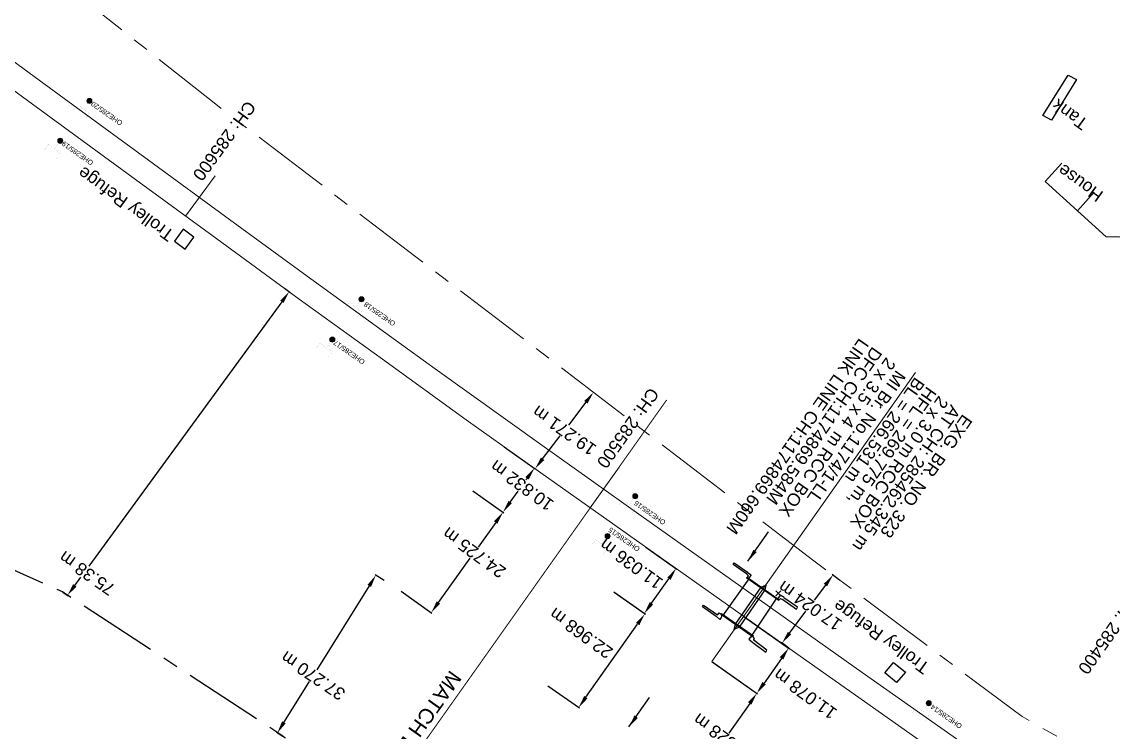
# Model space of a CAD drawing. Header units: metres. Extents: x 646303 to 662875, y 3366650 to 3378730.
# Drawn here: x 656360.6 to 656579.4, y 3371131.3 to 3371273.7 of the extents above; entities that cross this region are included whole.
import ezdxf
from ezdxf.enums import TextEntityAlignment as Align

# ---------------------------------------------------------------- set-up
doc = ezdxf.new("R2010")
doc.units = ezdxf.units.M
doc.header["$MEASUREMENT"] = 0
doc.header["$PDMODE"] = 3
doc.header["$PDSIZE"] = 0.5
doc.linetypes.add('CENTER', pattern=[50.8, 31.75, -6.35, 6.35, -6.35])
doc.linetypes.add('PHANTOM2', pattern=[1.25, 0.625, -0.125, 0.125, -0.125, 0.125, -0.125])
for name, color, linetype, lineweight in [('BOUNDARY DIMENTION', 10, 'Continuous', 0), ('BRIDGE DETAILS PLAN', 7, 'Continuous', 0), ('CANAL BOTTOM', 5, 'Continuous', 0), ('Existing Chainage', 7, 'Continuous', 0), ('Existing IR Track', 143, 'Continuous', 0), ('Existing Railway Boundary', 7, 'CENTER', 0), ('OHE MAST', 8, 'Continuous', 0), ('OHE MAST TEXT', 8, 'Continuous', 0)]:
    doc.layers.add(name, color=color, linetype=linetype, lineweight=lineweight)
for name, color, linetype in [('BRIDGE_PARAPET', 7, 'Continuous'), ('COMPOUND_WALL', 251, 'Continuous'), ('CULVERT_PARAPET', 7, 'Continuous'), ('DFCC Boundary', 6, 'CENTER'), ('Dimension', 10, 'Continuous'), ('MATCH LINE', 7, 'Continuous'), ('PIER_OR_ABUTMENT', 7, 'Continuous'), ('RESIDENTIAL_BL_SEMI', 251, 'Continuous'), ('SFL_SOFFIT_LVL', 251, 'Continuous'), ('SH.NOS', 251, 'Continuous'), ('Side Details', 251, 'Continuous'), ('SIGN_BOARD', 251, 'Continuous'), ('TANK', 251, 'Continuous'), ('TROLLEY_STAND', 7, 'Continuous'), ('WING_WALL', 7, 'Continuous')]:
    doc.layers.add(name, color=color, linetype=linetype)
doc.styles.add('CUT-FILL', font='cut-fill.shx', dxfattribs={"height": 2})
doc.styles.get("Standard").update_dxf_attribs({"font": 'arial.ttf'})
doc.styles.add('Style-Arial', font='arial.ttf')
doc.dimstyles.new('DIM', dxfattribs={"dimtxt": 2.5, "dimasz": 2.5, "dimexe": 0.18, "dimexo": 0.0625, "dimgap": 0.09, "dimtad": 0, "dimtih": 1, "dimtoh": 1, "dimdec": 3, "dimzin": 0, "dimdsep": 46, "dimtxsty": 'Standard', "dimcen": 0.09, "dimadec": 0, "dimazin": 0, "dimtfac": 1, "dimtdec": 3, "dimtofl": 0, "dimtmove": 0, "dimatfit": 3, "dimfxl": 1, "dimtolj": 1, "dimtzin": 0, "dimarcsym": 0})
doc.dimstyles.new('ISO-25', dxfattribs={"dimtxt": 2.5, "dimasz": 2.5, "dimexe": 1.25, "dimexo": 0.625, "dimtad": 1, "dimtxsty": 'Standard', "dimcen": 2.5, "dimadec": 0, "dimazin": 0, "dimtfac": 1, "dimtmove": 0, "dimatfit": 3, "dimfxl": 1, "dimarcsym": 0})

# ---------------------------------------------------------------- blocks, each defined once
blk = doc.blocks.new('TSB45')
at = {"layer": 'SH.NOS', "const_width": 0.0052}
blk.add_lwpolyline([(-0.02, 0.03), (0.02, 0.03), (0, 0.07)], close=True, dxfattribs=at)
at = {"layer": 'SH.NOS', "const_width": 0.00557}
blk.add_lwpolyline([(0, 0.03), (0, 0)], dxfattribs=at)
at = {"layer": 'SH.NOS', "style": 'CUT-FILL'}
blk.add_text('45', height=0.00787, dxfattribs=at).set_placement((-0.01, 0.04))
blk = doc.blocks.new('OHE MAST')
h = blk.add_hatch(color=256)
edge = h.paths.add_edge_path()
edge.add_arc((0, 0), 0.514, 0, 360)
at = {"const_width": 0.01, "flags": 128}
for points in [[(1.5, 3.5), (1.5, 2), (-1.5, 2), (-1.5, 3.5)], [(0, 2), (0, 0)]]:
    blk.add_lwpolyline(points, dxfattribs=at)
blk.add_circle((0, 0), 0.514)
blk = doc.blocks.new('*D1657')
at = {"layer": 'Defpoints', "color": 0, "transparency": 16777216}
for p in [(656479.29, 3371159.44), (656485.49, 3371155.06), (656466.03, 3371140.69)]:
    blk.add_point(p, dxfattribs=at)
at = {"layer": 'Dimension', "color": 0, "lineweight": -2, "transparency": 16777216}
for p, q in [((656479.34, 3371159.41), (656485.64, 3371154.96)), ((656473.68, 3371138.35), (656484.05, 3371153.02)), ((656466.08, 3371140.65), (656472.38, 3371136.2))]:
    blk.add_line(p, q, dxfattribs=at)
at = {"layer": 'Dimension', "color": 0, "transparency": 16777216}
for points in [[(656483.71, 3371153.26), (656484.39, 3371152.78), (656485.49, 3371155.06)], [(656473.34, 3371138.59), (656474.02, 3371138.11), (656472.23, 3371136.31)]]:
    blk.add_solid(points, dxfattribs=at)
at = {"layer": 'Dimension', "color": 0, "lineweight": 0, "transparency": 16777216, "insert": (656472.71, 3371151.19), "char_height": 2.5, "attachment_point": 5, "rotation": 144}
blk.add_mtext('\\A1;22.968 m', dxfattribs=at)
blk = doc.blocks.new('*D1658')
at = {"layer": 'Defpoints', "color": 0, "transparency": 16777216}
for p in [(656485.62, 3371168.49), (656491.76, 3371164.14), (656479.24, 3371159.48)]:
    blk.add_point(p, dxfattribs=at)
at = {"layer": 'Dimension', "color": 0, "lineweight": -2, "transparency": 16777216}
for p, q in [((656485.67, 3371168.45), (656491.9, 3371164.04)), ((656486.82, 3371157.18), (656490.31, 3371162.1)), ((656479.29, 3371159.45), (656485.53, 3371155.03))]:
    blk.add_line(p, q, dxfattribs=at)
at = {"layer": 'Dimension', "color": 0, "transparency": 16777216}
for points in [[(656489.97, 3371162.34), (656490.65, 3371161.86), (656491.76, 3371164.14)], [(656486.48, 3371157.42), (656487.16, 3371156.93), (656485.38, 3371155.13)]]:
    blk.add_solid(points, dxfattribs=at)
at = {"layer": 'Dimension', "color": 0, "lineweight": 0, "transparency": 16777216, "insert": (656482.76, 3371165.07), "char_height": 2.5, "attachment_point": 5, "rotation": 144}
blk.add_mtext('\\A1;11.036 m', dxfattribs=at)
blk = doc.blocks.new('*D1659')
at = {"layer": 'Defpoints', "color": 0, "transparency": 16777216}
for p in [(656450.97, 3371179.76), (656457.06, 3371175.41), (656436.58, 3371159.66)]:
    blk.add_point(p, dxfattribs=at)
at = {"layer": 'Dimension', "color": 0, "lineweight": -2, "transparency": 16777216}
for p, q in [((656451.02, 3371179.73), (656457.2, 3371175.31)), ((656455.6, 3371173.38), (656452.07, 3371168.44)), ((656444.12, 3371157.34), (656450.48, 3371166.21)), ((656436.64, 3371159.62), (656442.81, 3371155.2))]:
    blk.add_line(p, q, dxfattribs=at)
at = {"layer": 'Dimension', "color": 0, "transparency": 16777216}
for points in [[(656455.26, 3371173.62), (656455.94, 3371173.13), (656457.06, 3371175.41)], [(656443.78, 3371157.58), (656444.46, 3371157.09), (656442.67, 3371155.3)]]:
    blk.add_solid(points, dxfattribs=at)
at = {"layer": 'Dimension', "color": 0, "lineweight": 0, "transparency": 16777216, "insert": (656451.27, 3371167.33), "char_height": 2.5, "attachment_point": 5, "rotation": 144}
blk.add_mtext('\\A1;24.725 m', dxfattribs=at)
blk = doc.blocks.new('*D1660')
at = {"layer": 'Defpoints', "color": 0, "transparency": 16777216}
for p in [(656457.26, 3371188.58), (656463.34, 3371184.26), (656450.98, 3371179.76)]:
    blk.add_point(p, dxfattribs=at)
at = {"layer": 'Dimension', "color": 0, "lineweight": -2, "transparency": 16777216}
for p, q in [((656457.31, 3371188.55), (656463.49, 3371184.15)), ((656461.89, 3371182.22), (656461.66, 3371181.89)), ((656451.03, 3371179.72), (656457.21, 3371175.33)), ((656458.51, 3371177.47), (656460.07, 3371179.66))]:
    blk.add_line(p, q, dxfattribs=at)
at = {"layer": 'Dimension', "color": 0, "transparency": 16777216}
for points in [[(656461.55, 3371182.46), (656462.23, 3371181.98), (656463.34, 3371184.26)], [(656458.17, 3371177.71), (656458.85, 3371177.23), (656457.06, 3371175.43)]]:
    blk.add_solid(points, dxfattribs=at)
at = {"layer": 'Dimension', "color": 0, "lineweight": 0, "transparency": 16777216, "insert": (656460.86, 3371180.78), "char_height": 2.5, "attachment_point": 5, "rotation": 144}
blk.add_mtext('\\A1;10.832 m', dxfattribs=at)
blk = doc.blocks.new('*D1722')
at = {"layer": 'Defpoints', "color": 0, "linetype": 'ByBlock', "ltscale": 0.5, "transparency": 16777216}
for p in [(656523.2, 3371162.83), (656524.58, 3371161.79), (656514.38, 3371148.16)]:
    blk.add_point(p, dxfattribs=at)
at = {"layer": 'Existing Railway Boundary', "color": 0, "linetype": 'ByBlock', "lineweight": -2, "ltscale": 0.5, "transparency": 16777216}
for p, q in [((656524.53, 3371161.83), (656523.05, 3371162.94)), ((656521.7, 3371160.83), (656519.42, 3371157.78)), ((656514.5, 3371151.2), (656517.78, 3371155.59)), ((656514.33, 3371148.2), (656512.86, 3371149.3))]:
    blk.add_line(p, q, dxfattribs=at)
at = {"layer": 'Existing Railway Boundary', "color": 0, "linetype": 'ByBlock', "ltscale": 0.5, "transparency": 16777216}
for points in [[(656521.36, 3371161.08), (656522.03, 3371160.58), (656523.2, 3371162.83)], [(656514.17, 3371151.45), (656514.83, 3371150.95), (656513, 3371149.19)]]:
    blk.add_solid(points, dxfattribs=at)
at = {"layer": 'Existing Railway Boundary', "color": 0, "linetype": 'ByBlock', "ltscale": 0.5, "transparency": 16777216, "insert": (656518.6, 3371156.68), "char_height": 2.5, "attachment_point": 5, "rotation": 145}
blk.add_mtext('\\A1;17.024 m', dxfattribs=at)
blk = doc.blocks.new('*D1723')
at = {"layer": 'Defpoints', "color": 0, "linetype": 'ByBlock', "ltscale": 0.5, "transparency": 16777216}
for p in [(656475.19, 3371199.46), (656475.19, 3371199.46), (656463.49, 3371184.15)]:
    blk.add_point(p, dxfattribs=at)
at = {"layer": 'Existing Railway Boundary', "color": 0, "linetype": 'ByBlock', "lineweight": -2, "ltscale": 0.5, "transparency": 16777216}
for p, q in [((656475.24, 3371199.42), (656475.33, 3371199.35)), ((656473.67, 3371197.47), (656470.17, 3371192.89)), ((656465.01, 3371186.14), (656468.51, 3371190.72)), ((656463.54, 3371184.11), (656463.63, 3371184.04))]:
    blk.add_line(p, q, dxfattribs=at)
at = {"layer": 'Existing Railway Boundary', "color": 0, "linetype": 'ByBlock', "ltscale": 0.5, "transparency": 16777216}
for points in [[(656473.34, 3371197.73), (656474, 3371197.22), (656475.19, 3371199.46)], [(656464.67, 3371186.39), (656465.34, 3371185.88), (656463.49, 3371184.15)]]:
    blk.add_solid(points, dxfattribs=at)
at = {"layer": 'Existing Railway Boundary', "color": 0, "linetype": 'ByBlock', "ltscale": 0.5, "transparency": 16777216, "insert": (656469.34, 3371191.81), "char_height": 2.5, "attachment_point": 5, "rotation": 145}
blk.add_mtext('\\A1;19.271 m', dxfattribs=at)
blk = doc.blocks.new('*D1485')
at = {"layer": 'Defpoints', "color": 0, "transparency": 16777216}
for p in [(656505.3, 3371154.57), (656498.9, 3371145.52), (656507.94, 3371139.13)]:
    blk.add_point(p, dxfattribs=at)
at = {"layer": 'Dimension', "color": 0, "lineweight": -2, "transparency": 16777216}
for p, q in [((656505.35, 3371154.53), (656514.48, 3371148.07)), ((656498.95, 3371145.48), (656508.09, 3371139.03)), ((656512.89, 3371146.13), (656509.38, 3371141.17))]:
    blk.add_line(p, q, dxfattribs=at)
at = {"layer": 'Dimension', "color": 0, "transparency": 16777216}
for points in [[(656512.55, 3371146.37), (656513.23, 3371145.89), (656514.33, 3371148.17)], [(656509.04, 3371141.41), (656509.72, 3371140.93), (656507.94, 3371139.13)]]:
    blk.add_solid(points, dxfattribs=at)
at = {"layer": 'Dimension', "color": 0, "lineweight": 0, "transparency": 16777216, "insert": (656517.63, 3371139), "char_height": 2.5, "attachment_point": 5, "rotation": 144}
blk.add_mtext('\\A1;11.078 m', dxfattribs=at)
blk = doc.blocks.new('*D1486')
at = {"layer": 'Defpoints', "color": 0, "transparency": 16777216}
for p in [(656498.91, 3371145.51), (656507.95, 3371139.14), (656486.05, 3371127.26)]:
    blk.add_point(p, dxfattribs=at)
at = {"layer": 'Dimension', "color": 0, "lineweight": -2, "transparency": 16777216}
for p, q in [((656498.96, 3371145.47), (656508.1, 3371139.04)), ((656506.51, 3371137.1), (656502.32, 3371131.15)), ((656486.1, 3371127.22), (656495.24, 3371120.79)), ((656496.53, 3371122.93), (656500.75, 3371128.92))]:
    blk.add_line(p, q, dxfattribs=at)
at = {"layer": 'Dimension', "color": 0, "transparency": 16777216}
for points in [[(656506.17, 3371137.34), (656506.85, 3371136.86), (656507.95, 3371139.14)], [(656496.19, 3371123.17), (656496.87, 3371122.69), (656495.09, 3371120.89)]]:
    blk.add_solid(points, dxfattribs=at)
at = {"layer": 'Dimension', "color": 0, "lineweight": 0, "transparency": 16777216, "insert": (656501.53, 3371130.03), "char_height": 2.5, "attachment_point": 5, "rotation": 144}
blk.add_mtext('\\A1;22.328 m', dxfattribs=at)
blk = doc.blocks.new('*D1461')
at = {"layer": 'BOUNDARY DIMENTION', "color": 0, "lineweight": -2, "transparency": 16777216}
for p, q in [((662244.85, 3367095.44), (662244.16, 3367095.87)), ((662242.98, 3367093.66), (662239.54, 3367088.19)), ((662233.82, 3367079.1), (662238.08, 3367085.88)), ((662233.03, 3367076.64), (662232.33, 3367077.07))]:
    blk.add_line(p, q, dxfattribs=at)
at = {"layer": 'BOUNDARY DIMENTION', "color": 0, "transparency": 16777216}
for points in [[(662242.62, 3367093.88), (662243.33, 3367093.44), (662244.31, 3367095.78)], [(662233.46, 3367079.32), (662234.17, 3367078.87), (662232.49, 3367076.98)]]:
    blk.add_solid(points, dxfattribs=at)
at = {"layer": 'Defpoints', "color": 0, "linetype": 'Continuous', "ltscale": 0.5, "transparency": 16777216}
for p in [(647418.1, 3377902.15), (647420.31, 3377900.52), (647398.68, 3377871.33)]:
    blk.add_point(p, dxfattribs=at)
at = {"layer": 'Defpoints', "color": 0, "transparency": 16777216}
for p in [(662244.31, 3367095.78), (662244.9, 3367095.41), (662233.08, 3367076.61)]:
    blk.add_point(p, dxfattribs=at)
at = {"layer": 'DFCC Boundary', "color": 0, "linetype": 'Continuous', "lineweight": -2, "ltscale": 0.5, "transparency": 16777216}
for p, q in [((647420.26, 3377900.55), (647417.96, 3377902.26)), ((647416.61, 3377900.14), (647413.17, 3377895.5)), ((647397.96, 3377874.97), (647411.54, 3377893.3)), ((647398.63, 3377871.36), (647396.32, 3377873.07))]:
    blk.add_line(p, q, dxfattribs=at)
at = {"layer": 'DFCC Boundary', "color": 0, "linetype": 'Continuous', "ltscale": 0.5, "transparency": 16777216}
for points in [[(647416.28, 3377900.39), (647416.95, 3377899.9), (647418.1, 3377902.15)], [(647397.62, 3377875.22), (647398.29, 3377874.72), (647396.47, 3377872.96)]]:
    blk.add_solid(points, dxfattribs=at)
at = {"layer": 'BOUNDARY DIMENTION', "color": 0, "transparency": 16777216, "insert": (662238.81, 3367087.03), "char_height": 2.5, "attachment_point": 5, "rotation": 145}
blk.add_mtext('\\A1;22.208 m', dxfattribs=at)
at = {"layer": 'DFCC Boundary', "color": 0, "linetype": 'Continuous', "ltscale": 0.5, "transparency": 16777216, "insert": (647412.36, 3377894.4), "char_height": 2.5, "attachment_point": 5, "rotation": 145}
blk.add_mtext('\\A1;36.332 m', dxfattribs=at)
blk = doc.blocks.new('*D1462')
at = {"layer": 'BOUNDARY DIMENTION', "color": 0, "lineweight": -2, "transparency": 16777216}
for p, q in [((662551.8, 3366887.49), (662550.44, 3366888.48)), ((662549.11, 3366886.35), (662541.43, 3366875.79)), ((662534.84, 3366866.73), (662539.82, 3366873.58)), ((662534.58, 3366863.83), (662533.22, 3366864.82))]:
    blk.add_line(p, q, dxfattribs=at)
at = {"layer": 'BOUNDARY DIMENTION', "color": 0, "transparency": 16777216}
for points in [[(662548.78, 3366886.6), (662549.45, 3366886.11), (662550.58, 3366888.38)], [(662534.5, 3366866.98), (662535.18, 3366866.49), (662533.37, 3366864.71)]]:
    blk.add_solid(points, dxfattribs=at)
at = {"layer": 'Defpoints', "color": 0, "linetype": 'Continuous', "ltscale": 0.5, "transparency": 16777216}
for p in [(647247.45, 3378028.49), (647249.19, 3378027.21), (647225.93, 3377999.21)]:
    blk.add_point(p, dxfattribs=at)
at = {"layer": 'Defpoints', "color": 0, "transparency": 16777216}
for p in [(662551.85, 3366887.45), (662533.37, 3366864.71), (662534.63, 3366863.79)]:
    blk.add_point(p, dxfattribs=at)
at = {"layer": 'DFCC Boundary', "color": 0, "linetype": 'Continuous', "lineweight": -2, "ltscale": 0.5, "transparency": 16777216}
for p, q in [((647247.5, 3378028.45), (647249.34, 3378027.1)), ((647247.71, 3378025.19), (647242.02, 3378017.45)), ((647229.16, 3377999.94), (647240.4, 3378015.24)), ((647225.98, 3377999.17), (647227.82, 3377997.82))]:
    blk.add_line(p, q, dxfattribs=at)
at = {"layer": 'DFCC Boundary', "color": 0, "linetype": 'Continuous', "ltscale": 0.5, "transparency": 16777216}
for points in [[(647247.37, 3378025.44), (647248.05, 3378024.94), (647249.19, 3378027.21)], [(647228.82, 3378000.19), (647229.49, 3377999.7), (647227.68, 3377997.93)]]:
    blk.add_solid(points, dxfattribs=at)
at = {"layer": 'BOUNDARY DIMENTION', "color": 0, "transparency": 16777216, "insert": (662540.62, 3366874.68), "char_height": 2.5, "attachment_point": 5, "rotation": 145}
blk.add_mtext('\\A1;29.264 m', dxfattribs=at)
at = {"layer": 'DFCC Boundary', "color": 0, "linetype": 'Continuous', "ltscale": 0.5, "transparency": 16777216, "insert": (647241.21, 3378016.35), "char_height": 2.5, "attachment_point": 5, "rotation": 145}
blk.add_mtext('\\A1;36.332 m', dxfattribs=at)
blk = doc.blocks.new('*D1463')
at = {"layer": 'BOUNDARY DIMENTION', "color": 0, "lineweight": -2, "transparency": 16777216}
for p, q in [((662172.51, 3367140.93), (662173.68, 3367140.19)), ((662172.2, 3367138.17), (662169.01, 3367133.1)), ((662164.89, 3367126.55), (662167.55, 3367130.78)), ((662162.55, 3367125.07), (662163.71, 3367124.34))]:
    blk.add_line(p, q, dxfattribs=at)
at = {"layer": 'BOUNDARY DIMENTION', "color": 0, "transparency": 16777216}
for points in [[(662171.85, 3367138.39), (662172.55, 3367137.95), (662173.53, 3367140.29)], [(662164.54, 3367126.77), (662165.24, 3367126.33), (662163.56, 3367124.44)]]:
    blk.add_solid(points, dxfattribs=at)
at = {"layer": 'Defpoints', "color": 0, "linetype": 'Continuous', "ltscale": 0.5, "transparency": 16777216}
for p in [(647211.24, 3378055.28), (647211.52, 3378055.08), (647189.88, 3378025.9)]:
    blk.add_point(p, dxfattribs=at)
at = {"layer": 'Defpoints', "color": 0, "transparency": 16777216}
for p in [(662172.46, 3367140.96), (662173.53, 3367140.29), (662162.49, 3367125.11)]:
    blk.add_point(p, dxfattribs=at)
at = {"layer": 'DFCC Boundary', "color": 0, "linetype": 'Continuous', "lineweight": -2, "ltscale": 0.5, "transparency": 16777216}
for p, q in [((647211.47, 3378055.12), (647211.1, 3378055.39)), ((647209.75, 3378053.28), (647208.18, 3378051.16)), ((647191.09, 3378028.11), (647206.55, 3378048.96)), ((647189.83, 3378025.93), (647189.46, 3378026.21))]:
    blk.add_line(p, q, dxfattribs=at)
at = {"layer": 'DFCC Boundary', "color": 0, "linetype": 'Continuous', "ltscale": 0.5, "transparency": 16777216}
for points in [[(647209.42, 3378053.52), (647210.09, 3378053.03), (647211.24, 3378055.28)], [(647190.76, 3378028.36), (647191.43, 3378027.86), (647189.6, 3378026.1)]]:
    blk.add_solid(points, dxfattribs=at)
at = {"layer": 'BOUNDARY DIMENTION', "color": 0, "transparency": 16777216, "insert": (662168.28, 3367131.94), "char_height": 2.5, "attachment_point": 5, "rotation": 145}
blk.add_mtext('\\A1;18.726 m', dxfattribs=at)
at = {"layer": 'DFCC Boundary', "color": 0, "linetype": 'Continuous', "ltscale": 0.5, "transparency": 16777216, "insert": (647207.37, 3378050.06), "char_height": 2.5, "attachment_point": 5, "rotation": 145}
blk.add_mtext('\\A1;36.332 m', dxfattribs=at)
blk = doc.blocks.new('*D1521')
at = {"layer": 'BOUNDARY DIMENTION', "color": 0, "lineweight": -2, "transparency": 16777216}
for p, q in [((656433.23, 3371161.74), (656431.42, 3371162.88)), ((656430.24, 3371160.66), (656419.71, 3371143.81)), ((656413.14, 3371133.3), (656418.26, 3371141.49)), ((656413.48, 3371130.14), (656411.66, 3371131.27))]:
    blk.add_line(p, q, dxfattribs=at)
at = {"layer": 'BOUNDARY DIMENTION', "color": 0, "transparency": 16777216}
for points in [[(656429.89, 3371160.88), (656430.6, 3371160.44), (656431.57, 3371162.78)], [(656412.79, 3371133.52), (656413.49, 3371133.08), (656411.82, 3371131.18)]]:
    blk.add_solid(points, dxfattribs=at)
at = {"layer": 'Defpoints', "color": 0, "transparency": 16777216}
for p in [(656431.57, 3371162.78), (656433.28, 3371161.71), (656413.53, 3371130.11)]:
    blk.add_point(p, dxfattribs=at)
at = {"layer": 'BOUNDARY DIMENTION', "color": 0, "transparency": 16777216, "insert": (656418.98, 3371142.65), "char_height": 2.5, "attachment_point": 5, "rotation": 146}
blk.add_mtext('\\A1;37.270 m', dxfattribs=at)
blk = doc.blocks.new('*D1777')
at = {"layer": 'Defpoints', "color": 0, "linetype": 'Continuous', "ltscale": 0.5, "transparency": 16777216}
for p in [(656413.21, 3371220.36), (656414.2, 3371219.64), (656368.78, 3371159.47)]:
    blk.add_point(p, dxfattribs=at)
at = {"layer": 'DFCC Boundary', "color": 0, "linetype": 'Continuous', "lineweight": -2, "ltscale": 0.5, "transparency": 16777216}
for p, q in [((656413.26, 3371220.32), (656414.34, 3371219.53)), ((656412.72, 3371217.62), (656374.03, 3371164.6)), ((656371.24, 3371160.77), (656372.42, 3371162.39)), ((656368.83, 3371159.43), (656369.91, 3371158.64))]:
    blk.add_line(p, q, dxfattribs=at)
at = {"layer": 'DFCC Boundary', "color": 0, "linetype": 'Continuous', "ltscale": 0.5, "transparency": 16777216}
for points in [[(656412.39, 3371217.87), (656413.06, 3371217.38), (656414.2, 3371219.64)], [(656370.9, 3371161.01), (656371.57, 3371160.52), (656369.76, 3371158.75)]]:
    blk.add_solid(points, dxfattribs=at)
at = {"layer": 'DFCC Boundary', "color": 0, "linetype": 'Continuous', "ltscale": 0.5, "transparency": 16777216, "insert": (656373.67, 3371163.19), "char_height": 2.5, "attachment_point": 5, "rotation": 145}
blk.add_mtext('\\A1;75.38 m', dxfattribs=at)

msp = doc.modelspace()

# ---------------------------------------------------------------- linework, layer by layer
msp.add_point((656512.2534, 3371159.1482, 267.505))
at = {"layer": 'BRIDGE DETAILS PLAN', "color": 7, "linetype": 'Continuous', "lineweight": 0, "flags": 128}
msp.add_lwpolyline([(656539.749, 3371203.4553), (656498.9133, 3371145.5108)], dxfattribs=at)
at = {"layer": 'BRIDGE_PARAPET', "linetype": 'Continuous'}
msp.add_polyline3d([(656507.223, 3371150.466, 270.327), (656507.269, 3371150.559, 270.327), (656500.872, 3371155.087, 270.336), (656500.826, 3371154.994, 270.336)], close=True, dxfattribs=at)
at = {"layer": 'COMPOUND_WALL', "linetype": 'Continuous'}
msp.add_polyline3d([(656586.812, 3371234.037, 268.028), (656585.071, 3371232.615, 268.051), (656583.398, 3371230.487, 268.051), (656577.982, 3371230.662, 267.841), (656572.19, 3371235.85, 267.84)], dxfattribs=at)
at = {"layer": 'CULVERT_PARAPET', "linetype": 'Continuous'}
msp.add_polyline3d([(656512.336, 3371157.707, 270.304), (656505.938, 3371162.226, 270.316), (656506.02, 3371162.382, 270.316), (656512.418, 3371157.863, 270.316)], close=True, dxfattribs=at)
at = {"layer": 'DFCC Boundary', "ltscale": 0.5, "flags": 128}
msp.add_lwpolyline([(662565.6431, 3366842.0459), (662548.217, 3366854.2838), (662532.9064, 3366864.9999), (662517.5595, 3366875.7415), (662503.9915, 3366885.2805), (662490.4749, 3366894.7833), (662474.3945, 3366906.0736), (662458.24, 3366917.4159), (662441.4584, 3366929.1606), (662424.5366, 3366941.0035), (662407.7649, 3366952.7786), (662401.9048, 3366956.8928), (662320.9687, 3367015.5234), (662173.0911, 3367118.297), (662018.0169, 3367217.942), (662022.9408, 3367225.2355), (661945.6773, 3367280.5926), (661744.5178, 3367412.7853), (661728.4159, 3367389.8783), (661409.5023, 3367613.7762), (661431.3001, 3367645.1669), (661427.7408, 3367647.6718), (661418.8583, 3367653.9104), (661409.9095, 3367660.1956), (661395.2505, 3367670.5394), (661384.8196, 3367677.9127), (661375.1078, 3367684.7268), (661367.5374, 3367690.0517), (661358.0886, 3367696.6907), (661348.6239, 3367703.3322), (661344.5162, 3367706.2202), (661344.9668, 3367706.8618), (661335.3627, 3367713.6144), (661327.3851, 3367719.2077), (661318.2791, 3367725.5812), (661309.8813, 3367731.4842), (661284.4315, 3367749.4044), (661267.3402, 3367761.4491), (661243.4783, 3367778.4888), (661216.7453, 3367741.0546), (661213.241, 3367743.5572), (661195.5836, 3367756.6071), (661177.9702, 3367769.626), (661156.4467, 3367785.8356), (661148.0607, 3367792.1995), (661133.6905, 3367803.0041), (661119.5191, 3367813.6733), (661105.6946, 3367823.9215), (661093.9054, 3367832.6241), (661077.5228, 3367844.5054), (661061.2799, 3367856.285), (661045.32, 3367867.5775), (661029.0726, 3367879.0734), (661013.2584, 3367890.1762), (660997.2782, 3367901.3956), (660980.9788, 3367912.8451), (660964.6327, 3367924.3276), (660947.3461, 3367936.4864), (660930.1333, 3367948.5934), (660912.5707, 3367960.9093), (660894.9306, 3367973.2796), (660877.6422, 3367985.4277), (660860.2634, 3367997.6393), (660842.9781, 3368009.8166), (660825.4983, 3368022.131), (660811.339, 3368032.2028), (660797.4119, 3368042.1094), (660782.5128, 3368052.5993), (660767.4808, 3368063.1827), (660751.0012, 3368074.7254), (660734.3125, 3368086.4147), (660719.3275, 3368096.9585), (660704.3795, 3368107.4761), (660688.7093, 3368118.477), (660672.9397, 3368129.5475), (660655.797, 3368141.5941), (660638.5652, 3368153.7032), (660622.8618, 3368164.7374), (660607.1396, 3368175.7847), (660591.9852, 3368186.3839), (660576.7315, 3368197.0526), (660560.3095, 3368208.6108), (660544.116, 3368220.0082), (660528.3397, 3368231.0748), (660512.5414, 3368242.1568), (660497.4509, 3368252.7533), (660482.4222, 3368263.3065), (660466.968, 3368274.1704), (660451.6169, 3368284.9618), (660435.5277, 3368296.2674), (660419.4587, 3368307.5588), (660403.2343, 3368318.9753), (660387.0692, 3368330.3501), (660371.9016, 3368340.9863), (660362.0092, 3368347.9233), (660341.7308, 3368362.192), (660326.8725, 3368372.6492), (660312.0627, 3368383.0453), (660297.0115, 3368393.6109), (660281.2321, 3368404.7091), (660265.4328, 3368415.8212), (660253.8818, 3368423.9326), (660242.0763, 3368432.2231), (660226.6332, 3368443.1155), (660211.0272, 3368454.1226), (660195.2302, 3368465.2236), (660179.3654, 3368476.3723), (660162.5154, 3368488.1794), (660145.4635, 3368500.1281), (660129.3603, 3368511.4565), (660113.1961, 3368522.8278), (660097.2382, 3368534.0507), (660081.2523, 3368545.2932), (660064.458, 3368557.1251), (660047.7677, 3368568.8837), (660032.4691, 3368579.6352), (660017.2758, 3368590.3126), (660000.1632, 3368602.3052), (659983.0731, 3368614.282), (659967.2319, 3368625.4031), (659951.3427, 3368636.5582), (659932.0647, 3368650.1756), (659913.1258, 3368663.5536), (659898.2493, 3368674.0163), (659881.7667, 3368685.6055), (659866.0047, 3368696.7435), (659850.3373, 3368707.8146), (659834.6333, 3368718.8575), (659818.6461, 3368730.0995), (659804.3398, 3368740.181), (659789.9481, 3368750.3227), (659772.9194, 3368762.3136), (659755.8766, 3368774.3145), (659741.0752, 3368784.7603), (659726.3396, 3368795.1596), (659712.011, 3368805.2432), (659697.6029, 3368815.3827), (659684.3535, 3368824.7302), (659671.1528, 3368834.0432), (659654.2885, 3368845.8933), (659636.8714, 3368858.1319), (659622.1467, 3368868.7872), (659608.2832, 3368878.8192), (659592.7424, 3368889.7844), (659576.9096, 3368900.9551), (659562.5868, 3368911.0537), (659553.5917, 3368917.3959), (659534.7433, 3368930.6917), (659521.2685, 3368940.2021), (659508.0292, 3368949.5538), (659494.8098, 3368958.8914), (659481.3273, 3368968.4018), (659467.9498, 3368977.8382), (659454.4923, 3368987.2582), (659440.7837, 3368996.854), (659425.5597, 3369007.614), (659410.0492, 3369018.5753), (659397.5675, 3369027.3641), (659384.5623, 3369036.5214), (659370.5054, 3369046.4276), (659356.4132, 3369056.3585), (659342.3201, 3369066.3092), (659331.8447, 3369073.7055), (659314.7098, 3369085.825), (659301.2296, 3369095.3614), (659287.1805, 3369105.2924), (659273.0852, 3369115.2561), (659259.8762, 3369124.5882), (659246.575, 3369133.9855), (659233.3676, 3369143.319), (659220.1207, 3369152.6803), (659206.3404, 3369162.3938), (659192.4106, 3369172.2127), (659178.3672, 3369182.1367), (659164.3785, 3369192.022), (659162.9385, 3369193.0388), (659183.6795, 3369222.4635), (659172.119, 3369230.6258), (659159.1298, 3369239.7969), (659148.6068, 3369247.2055), (659138.0069, 3369254.6684), (659119.1994, 3369267.9214), (659100.365, 3369281.1933), (659085.533, 3369291.6533), (659070.676, 3369302.1309), (659061.4534, 3369308.6334), (659052.1019, 3369315.2268), (659038.8969, 3369324.5617), (659025.7603, 3369333.8483), (659012.2746, 3369343.3047), (659000.2935, 3369351.7058), (658985.7542, 3369361.9126), (658972.701, 3369371.0824), (658959.9309, 3369380.1093), (658947.2513, 3369389.0721), (658932.3759, 3369399.5827), (658921.8345, 3369407.031), (658905.9406, 3369418.2511), (658894.3687, 3369426.4196), (658881.1048, 3369435.7663), (658867.8714, 3369445.0915), (658853.3089, 3369455.3761), (658838.9326, 3369465.5292), (658823.5657, 3369476.1988), (658807.8953, 3369487.0791), (658792.9935, 3369497.6726), (658789.1301, 3369500.4191), (658764.5252, 3369517.7675), (658750.6615, 3369527.5465), (658735.8772, 3369537.9899), (658721.0329, 3369548.4756), (658706.8044, 3369558.4963), (658692.4812, 3369568.5836), (658679.0099, 3369578.0951), (658665.5152, 3369587.6232), (658651.2818, 3369597.6569), (658636.9905, 3369607.7316), (658622.1701, 3369618.1873), (658607.4224, 3369628.5918), (658593.6263, 3369638.3112), (658579.8399, 3369648.0238), (658566.1309, 3369657.6871), (658552.3621, 3369667.3926), (658537.8692, 3369677.626), (658523.3279, 3369687.8934), (658509.6438, 3369697.5459), (658495.8531, 3369707.2734), (658481.9269, 3369717.1048), (658467.9459, 3369726.9748), (658454.4251, 3369736.5125), (658440.9599, 3369746.011), (658427.1565, 3369755.7285), (658413.3787, 3369765.428), (658398.646, 3369775.8103), (658383.9067, 3369786.1972), (658371.4552, 3369794.9743), (658359.0483, 3369803.72), (658345.546, 3369813.2195), (658332.0048, 3369822.7464), (658318.5168, 3369832.2514), (658305.0219, 3369841.7615), (658291.2617, 3369851.4373), (658277.4987, 3369861.115), (658264.1625, 3369870.4871), (658250.7424, 3369879.918), (658237.5823, 3369889.1736), (658224.3865, 3369898.4543), (658209.4318, 3369909.0033), (658194.5636, 3369919.4914), (658180.151, 3369929.6325), (658165.7287, 3369939.7804), (658156.9292, 3369945.9856), (658133.9487, 3369962.1448), (658109.9616, 3369979.0407), (658086.1386, 3369995.8212), (658069.4823, 3370007.553), (658052.6981, 3370019.3752), (658033.9581, 3370032.6043), (658015.0826, 3370045.9289), (657994.939, 3370060.1316), (657974.6985, 3370074.4026), (657960.2252, 3370084.5842), (657945.643, 3370094.8424), (657928.629, 3370106.7917), (657911.5911, 3370118.7415), (657890.9691, 3370133.2895), (657870.7134, 3370147.5792), (657850.3966, 3370161.8284), (657830.1146, 3370176.0529), (657812.1714, 3370188.7253), (657794.2418, 3370201.388), (657775.9501, 3370214.2546), (657757.6685, 3370227.1142), (657736.4935, 3370242.019), (657715.8063, 3370256.5806), (657697.09, 3370269.7238), (657676.8418, 3370283.9453), (657670.0518, 3370288.7482), (657661.5164, 3370294.7857), (657642.367, 3370308.2307), (657623.1765, 3370321.7045), (657605.0199, 3370334.4839), (657586.8248, 3370347.2905), (657568.2781, 3370360.3555), (657549.69, 3370373.4497), (657534.1551, 3370384.3835), (657518.595, 3370395.335), (657503.5822, 3370405.9238), (657488.6113, 3370416.483), (657477.4694, 3370424.3177), (657456.7199, 3370394.899), (657452.1854, 3370398.0875), (657436.4649, 3370409.1418), (657420.2829, 3370420.542), (657404.1975, 3370431.8742), (657387.5582, 3370443.5761), (657370.8643, 3370455.3165), (657356.3586, 3370465.5498), (657342.0257, 3370475.6612), (657334.1018, 3370481.2282), (657342.1648, 3370492.6732), (657327.3432, 3370503.0861), (657304.5869, 3370519.0736), (657286.4992, 3370531.7939), (657268.5013, 3370544.451), (657251.4778, 3370556.4153), (657234.5183, 3370568.3346), (657219.7856, 3370578.7204), (657205.1604, 3370589.0304), (657189.9505, 3370599.7163), (657174.7446, 3370610.3994), (657157.229, 3370622.7139), (657139.8436, 3370634.9368), (657122.2775, 3370647.282), (657104.8724, 3370659.514), (657088.6726, 3370670.9041), (657072.3463, 3370682.3832), (657052.4463, 3370696.3561), (657032.2468, 3370710.5392), (657017.2111, 3370721.1335), (657002.3465, 3370731.6074), (656985.5169, 3370743.3847), (656968.6279, 3370755.2036), (656952.6202, 3370766.4469), (656936.5129, 3370777.7603), (656917.7376, 3370790.961), (656898.7021, 3370804.3447), (656880.5471, 3370817.1216), (656862.3859, 3370829.9029), (656845.3825, 3370841.8619), (656828.6857, 3370853.6052), (656810.2968, 3370866.5434), (656792.0928, 3370879.3517), (656770.106, 3370894.8035), (656748.097, 3370910.271), (656728.4902, 3370924.0664), (656709.0221, 3370937.7643), (656692.8289, 3370949.1481), (656676.4723, 3370960.6469), (656657.4402, 3370974.0598), (656638.281, 3370987.5622), (656621.3401, 3370999.4861), (656604.5392, 3371011.3113), (656585.7485, 3371024.5046), (656566.9099, 3371037.7317), (656537.298, 3371058.585), (656532.701, 3371052.0376), (656368.7794, 3371159.4659), (656280.7288, 3371198.5806), (656189.7218, 3371230.5142), (656096.9021, 3371265.9123), (656004.8733, 3371310.8246), (655917.3616, 3371369.3401), (655838.0052, 3371438.656), (655768.8371, 3371518.5854), (655712.6719, 3371608.6179), (655647.9895, 3371736.3311)], dxfattribs=at)
at = {"layer": 'Existing Chainage', "color": 0, "linetype": 'Continuous', "lineweight": 13, "flags": 128}
for points in [[(656399.3297, 3371242.8668), (656393.4352, 3371234.7887)], [(656480.3366, 3371184.4795), (656474.5581, 3371176.318)]]:
    msp.add_lwpolyline(points, dxfattribs=at)
at = {"layer": 'Existing IR Track', "flags": 128}
for points in [[(656352.6935, 3371270.3203), (656369.09, 3371258.3463), (656385.9785, 3371246.0134), (656402.2558, 3371234.1087), (656418.524, 3371222.2105), (656435.4888, 3371209.9214), (656443.4607, 3371204.1477), (656464.8674, 3371188.9025), (656484.7718, 3371174.7324), (656504.7408, 3371160.5167), (656516.8987, 3371151.9176), (656529.0485, 3371143.3242), (656549.0707, 3371129.2166), (656569.3043, 3371114.9602), (656586.5651, 3371102.8128), (656603.3974, 3371090.9669), (656622.7217, 3371077.3387), (656641.7932, 3371063.8889), (656658.3669, 3371052.2687), (656675.3634, 3371040.3522)], [(656350.2087, 3371266.3802), (656366.4943, 3371254.4723), (656383.3632, 3371242.1378), (656399.6676, 3371230.2411), (656416.221, 3371218.1627), (656432.924, 3371206.0904), (656449.686, 3371193.9755), (656461.9305, 3371185.2594), (656482.2083, 3371170.9016), (656502.0702, 3371156.8391), (656514.3846, 3371148.1605), (656526.6001, 3371139.5518), (656546.5612, 3371125.4706), (656566.5656, 3371111.3589), (656584.0453, 3371099.0494), (656601.4221, 3371086.8124), (656620.2263, 3371073.6094), (656639.0451, 3371060.3963), (656655.8743, 3371048.5512)]]:
    msp.add_lwpolyline(points, dxfattribs=at)
at = {"layer": 'Existing Railway Boundary', "ltscale": 0.5, "flags": 128}
msp.add_lwpolyline([(655695.3663, 3371793.5754), (655711.513, 3371783.725), (655837.338, 3371666.516), (655896.664, 3371625.403), (655948.651, 3371583.092), (656061.421, 3371499.73), (656120.179, 3371458.709), (656118.6808, 3371456.563), (656134.1953, 3371445.8056), (656188.091, 3371409.1919), (656258.3483, 3371360.6965), (656306.8076, 3371328.3967), (656307.819, 3371318.333), (656341.8204, 3371294.614), (656352.8104, 3371286.9291), (656353.0349, 3371293.9581), (656399.4885, 3371257.2079), (656467.3874, 3371205.4259), (656519.3943, 3371165.6705), (656561.1332, 3371134.4643), (656696.879, 3371057.135), (656765.103, 3370991.786), (657190.218, 3370693.611), (657248.163, 3370651.07), (657303.369, 3370611.936), (657357.203, 3370574.315), (657469.447, 3370495.885), (657520.561, 3370458.991), (657571.453, 3370422.647), (657746.082, 3370302.773), (657804.987, 3370261.127), (657862.698, 3370218.121), (657973.403, 3370140.319), (658020.448, 3370106.576)], dxfattribs=at)
at = {"layer": 'MATCH LINE', "linetype": 'PHANTOM2', "ltscale": 15, "const_width": 0.2}
msp.add_lwpolyline([(656489.8606, 3371197.9305), (656428.5918, 3371111.399)], dxfattribs=at)
at = {"layer": 'PIER_OR_ABUTMENT', "linetype": 'Continuous'}
msp.add_polyline3d([(656503.408, 3371151.91, 270.053), (656503.64, 3371152.976, 270.019), (656508.821, 3371160.373, 270.067), (656509.755, 3371160.786, 270.04), (656509.519, 3371159.847, 270.067), (656504.392, 3371152.411, 270.038)], close=True, dxfattribs=at)
at = {"layer": 'RESIDENTIAL_BL_SEMI', "linetype": 'Continuous'}
msp.add_polyline3d([(656575.5451, 3371239.5572, 267.84), (656572.19, 3371235.85, 267.84), (656565.716, 3371241.709, 267.836), (656569.0711, 3371245.4162, 267.836)], dxfattribs=at)
at = {"layer": 'SFL_SOFFIT_LVL', "linetype": 'Continuous'}
for points in [[(656501.139, 3371154.68, 269.773), (656506.393, 3371162.107, 269.709)], [(656511.91, 3371158.227, 269.783), (656506.784, 3371150.577, 269.756)]]:
    msp.add_polyline3d(points, dxfattribs=at)
at = {"layer": 'TANK', "linetype": 'Continuous'}
msp.add_polyline3d([(656565.303, 3371254.965, 268.198), (656570.332, 3371263.075, 267.464), (656572.046, 3371262.188, 268), (656567.0021, 3371254.054, 268)], close=True, dxfattribs=at)
at = {"layer": 'TROLLEY_STAND', "linetype": 'Continuous'}
for points in [[(656393.342, 3371228.195, 269.847), (656395.106, 3371230.563, 269.996), (656392.966, 3371232.152, 269.98), (656391.1998, 3371229.781, 269.98)], [(656533.591, 3371143.224, 270.213), (656535.367, 3371145.311, 270.153), (656537.736, 3371143.392, 270.063), (656535.9596, 3371141.3045, 270.063)]]:
    msp.add_polyline3d(points, close=True, dxfattribs=at)
at = {"layer": 'WING_WALL', "linetype": 'Continuous'}
for points in [[(656503.426, 3371165.279, 270.099), (656506.084, 3371163.443, 270.099), (656506.074, 3371163.352, 270.425), (656506.792, 3371162.885, 270.389), (656506.544, 3371162.511, 270.39), (656506.55, 3371162.433, 270.111), (656506.329, 3371162.209, 270.11), (656506.047, 3371162.335, 270.134), (656506.277, 3371162.649, 270.166), (656505.87, 3371163.098, 270.139), (656503.212, 3371164.934, 270.139)], [(656515.868, 3371156.002, 270.105), (656516.125, 3371156.363, 270.015), (656513.326, 3371158.282, 270.328), (656513.405, 3371158.309, 270.147), (656512.64, 3371158.799, 270.35), (656512.355, 3371158.414, 270.351), (656512.081, 3371158.051, 270.124), (656512.439, 3371157.85, 270.116), (656512.675, 3371158.113, 270.137), (656513.088, 3371157.915, 270.338), (656513.17, 3371157.963, 270.177)], [(656497.07, 3371156.43, 270.126), (656497.249, 3371156.775, 270.155), (656500.068, 3371154.853, 270.122), (656500.121, 3371154.933, 270.138), (656500.362, 3371155.26, 270.136), (656500.796, 3371154.966, 270.133), (656500.866, 3371154.471, 270.134), (656500.773, 3371154.343, 270.349), (656500.557, 3371153.957, 270.351), (656499.842, 3371154.5, 270.336), (656499.796, 3371154.535, 270.132)]]:
    msp.add_polyline3d(points, close=True, dxfattribs=at)
msp.add_polyline3d([(656509.968, 3371147.794, 270.126), (656507.397, 3371149.683, 270.145), (656507.354, 3371149.777, 270.465), (656507.324, 3371149.896, 270.147), (656507.495, 3371150.125, 270.146), (656507.161, 3371150.433, 270.152), (656506.892, 3371150.636, 270.152), (656506.689, 3371150.326, 270.151), (656506.623, 3371150.323, 270.469), (656506.363, 3371149.955, 270.472), (656507.147, 3371149.282, 270.147), (656509.718, 3371147.393, 270.128), (656509.968, 3371147.794, 270.126)], dxfattribs=at)

# ---------------------------------------------------------------- block references
at = {"layer": 'OHE MAST', "color": 2, "rotation": 143.3908318566117}
for p in [(656374.154, 3371257.871), (656368.307, 3371249.889), (656428.7, 3371218.112), (656422.85, 3371210.046), (656483.573, 3371178.626), (656478.029, 3371170.644), (656542.401, 3371137.149)]:
    msp.add_blockref('OHE MAST', p, dxfattribs=at)
at = {"layer": 'SIGN_BOARD', "linetype": 'Continuous'}
msp.add_blockref('TSB45', (656519.055, 3371154.039, 269.725), dxfattribs=at)

# ---------------------------------------------------------------- texts
at = {"layer": 'BRIDGE DETAILS PLAN', "color": 190}
for s, p in [('LINK LINE CH:1174869.660M', (656528.5073, 3371210.4729)), ('DFC CH:1174869.584M', (656531.171, 3371208.7801)), ('2 x 3.5 x 4  m RCC BOX', (656533.9106, 3371206.6586)), (' MI Br. No.1174/1-LL', (656536.4701, 3371204.8785))]:
    msp.add_text(s, height=2.5, rotation=235, dxfattribs=at).set_placement(p)
at = {"layer": 'BRIDGE DETAILS PLAN'}
for s, p in [('BL = 266.531 m ', (656539.7035, 3371202.6833)), ('HFL = 269.775 m,', (656542.0802, 3371200.812)), ('2 x 3.0 m RCC BOX', (656544.4568, 3371198.9406)), ('AT CH: 285462.345 m', (656546.8792, 3371197.1606)), ('EXG. BR. NO. 323', (656549.256, 3371195.2436))]:
    msp.add_text(s, height=2.5, rotation=235, dxfattribs=at).set_placement(p)
at = {"layer": 'Existing Chainage', "color": 0, "linetype": 'Continuous', "lineweight": 0, "char_height": 2.5, "attachment_point": 6, "line_spacing_factor": 0.6, "style": 'Style-Arial'}
for s, insert, rotation in [('CH: 285600', (656395.7111, 3371242.3375), 233.882653), ('CH: 285500', (656476.7258, 3371184.6934), 234.700982), ('CH: 285400', (656573.1993, 3371143.3927), 234.799829)]:
    msp.add_mtext(s, dxfattribs=dict(at, insert=insert, rotation=rotation))
at = {"layer": 'MATCH LINE', "linetype": 'Continuous'}
msp.add_text('MATCH LINE - 196', height=3, rotation=234.693137, dxfattribs=at).set_placement((656446.4894, 3371143.9359))
at = {"layer": 'OHE MAST TEXT'}
for s, p in [('OHE285/20', (656377.6288, 3371255.3656)), ('OHE285/19', (656371.7818, 3371247.3836)), ('OHE285/18', (656432.332, 3371215.1607)), ('OHE285/17', (656426.2215, 3371207.4765)), ('OHE285/16', (656486.5014, 3371175.3085)), ('OHE285/15', (656481.3397, 3371169.9621)), ('OHE285/14', (656545.9253, 3371134.4551))]:
    msp.add_text(s, height=1, rotation=145, dxfattribs=at).set_placement(p, align=Align.MIDDLE_CENTER)
at = {"layer": 'Side Details'}
for s, p in [('Tank', (656574.5751, 3371253.8951)), ('House', (656577.6037, 3371239.4803)), ('Trolley Refuge', (656391.3706, 3371231.5689)), ('Trolley Refuge', (656542.7989, 3371144.8228))]:
    msp.add_text(s, height=2.5, rotation=144.100313, dxfattribs=at).set_placement(p)

# ---------------------------------------------------------------- dimensions: what is measured, and where the dimension line sits
at = {"layer": 'BOUNDARY DIMENTION'}
for base, p1, p2, angle, picture, middle, turn in [((662173.529, 3367140.2883), (662162.4923, 3367125.1074), (662172.4611, 3367140.9598), 57.836172, '*D1463', (662168.2806, 3367131.9424), 145), ((662533.3681, 3366864.7117), (662551.8505, 3366887.4548), (662534.6347, 3366863.7903), 233.96428, '*D1462', (662540.6227, 3366874.6837), 145), ((662244.3078, 3367095.7789), (662233.0795, 3367076.6056), (662244.9018, 3367095.4054), 57.836172, '*D1461', (662238.8082, 3367087.0333), 145), ((656431.5687, 3371162.7832), (656413.5302, 3371130.1061), (656433.2838, 3371161.7112), 57.994085, '*D1521', (656418.9843, 3371142.6486), 146)]:
    dim = msp.add_linear_dim(base=base, p1=p1, p2=p2, angle=angle, dimstyle='DIM', override={"dimpost": ' m'}, dxfattribs=at)
    dim.commit()
    dim.dimension.update_dxf_attribs({"geometry": picture, "text_midpoint": middle, "dimtype": 129, "text_rotation": turn})
at = {"layer": 'DFCC Boundary', "linetype": 'Continuous', "ltscale": 0.5}
dim = msp.add_linear_dim(base=(656414.1958, 3371219.6404), p1=(656368.7794, 3371159.4659), p2=(656413.2107, 3371220.3592), angle=53.883307, dimstyle='DIM', override={"dimdec": 2, "dimpost": ' m', "dimtmove": 2}, dxfattribs=at)
dim.commit()
dim.dimension.update_dxf_attribs({"geometry": '*D1777', "text_midpoint": (656373.6672, 3371163.1855), "dimtype": 129, "text_rotation": 145})
at = {"layer": 'Dimension', "color": 10, "lineweight": 0}
for base, p1, p2, angle, override, picture, middle in [((656463.341, 3371184.2553), (656450.9787, 3371179.7596), (656457.2602, 3371188.5839), 54.555347, {"dimpost": ' m'}, '*D1660', (656460.8641, 3371180.7757)), ((656457.0569, 3371175.4102), (656436.5846, 3371159.656), (656450.9732, 3371179.7636), 54.413183, {"dimpost": ' m'}, '*D1659', (656451.2716, 3371167.3255)), ((656491.7558, 3371164.1418), (656479.2385, 3371159.4823), (656485.6156, 3371168.4892), 54.700982, {"dimpost": ' m', "dimtmove": 2}, '*D1658', (656482.7612, 3371165.0743)), ((656485.4897, 3371155.0633), (656466.0339, 3371140.6888), (656479.2912, 3371159.4447), 54.745852, {"dimpost": ' m', "dimtmove": 2}, '*D1657', (656472.7141, 3371151.1942)), ((656507.9383, 3371139.1292), (656505.2951, 3371154.5664), (656498.899, 3371145.5209), 234.73571, {"dimpost": ' m', "dimtmove": 2}, '*D1485', (656517.6306, 3371139.0049)), ((656507.9514, 3371139.1413), (656486.0508, 3371127.2595), (656498.9133, 3371145.5108), 54.826177, {"dimpost": ' m'}, '*D1486', (656501.5333, 3371130.0341))]:
    dim = msp.add_linear_dim(base=base, p1=p1, p2=p2, angle=angle, dimstyle='DIM', override=override, dxfattribs=at)
    dim.commit()
    dim.dimension.update_dxf_attribs({"geometry": picture, "text_midpoint": middle, "dimtype": 129, "text_rotation": 144})
at = {"layer": 'Existing Railway Boundary', "linetype": 'ByBlock', "ltscale": 0.5}
dim = msp.add_aligned_dim(p1=(656463.4876, 3371184.1509), p2=(656475.1908, 3371199.4607), distance=0, dimstyle='DIM', override={"dimpost": ' m'}, dxfattribs=at)
dim.commit()
dim.dimension.update_dxf_attribs({"geometry": '*D1723', "text_midpoint": (656469.3392, 3371191.8058), "text_rotation": 145})
dim = msp.add_linear_dim(base=(656523.1956, 3371162.8284), p1=(656514.3846, 3371148.1605), p2=(656524.5782, 3371161.7947), angle=53.216278, dimstyle='DIM', override={"dimpost": ' m'}, dxfattribs=at)
dim.commit()
dim.dimension.update_dxf_attribs({"geometry": '*D1722', "text_midpoint": (656518.5991, 3371156.6804), "dimtype": 129, "text_rotation": 145})

# ---------------------------------------------------------------- leaders
at = {"layer": 'CANAL BOTTOM'}
for points in [[(656506.1476, 3371165.6116, 0.0288), (656510.2729, 3371171.4652, 0.0288)], [(656482.3176, 3371132.4122), (656486.4428, 3371138.2658)]]:
    msp.add_leader(points, dimstyle='ISO-25', override={"dimtxt": 3, "dimasz": 2.5, "dimgap": 0.625, "dimtad": 0, "dimdec": 3, "dimzin": 2, "dimtdec": 3}, dxfattribs=at)

doc.saveas('drawing.dxf')
